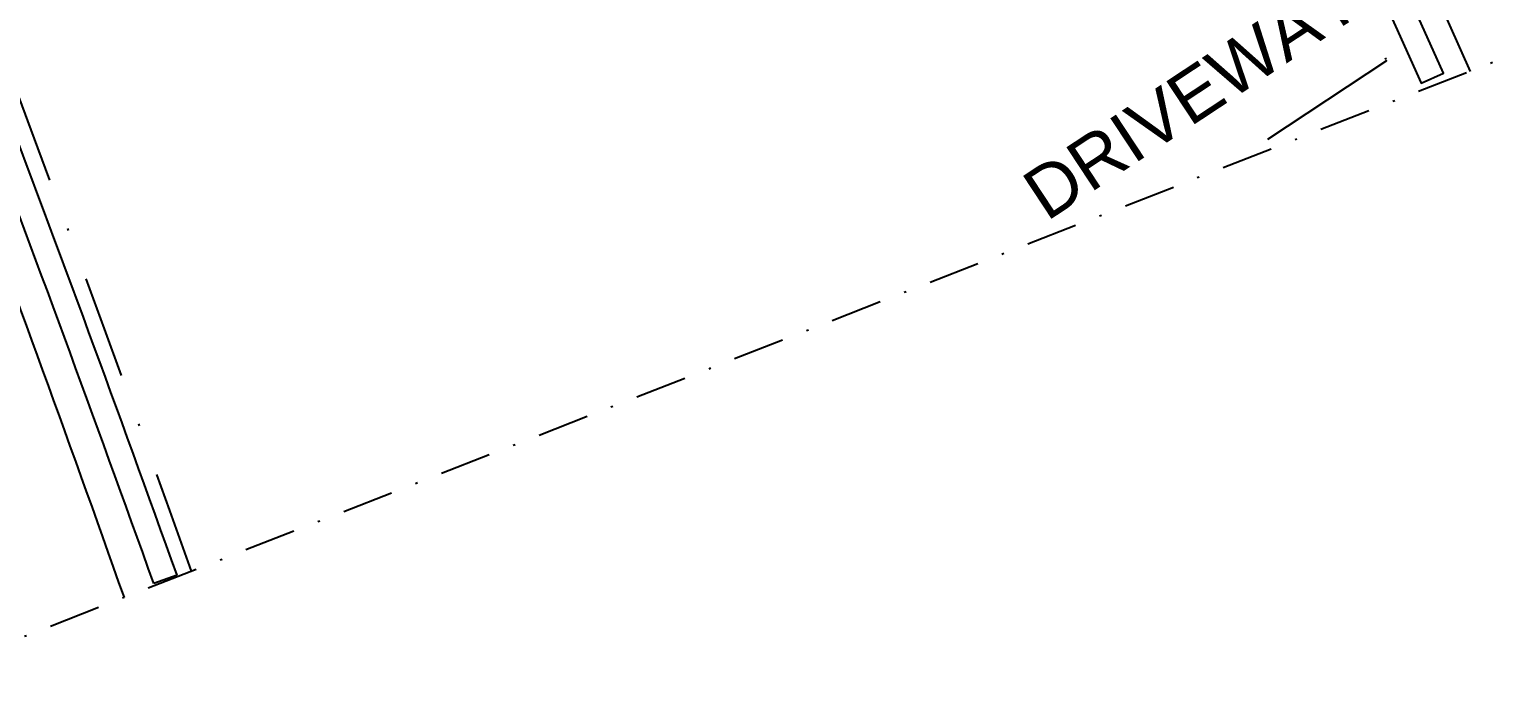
# Model space of a CAD drawing. Header units: metres. Extents: x 301589 to 305563, y 6268713 to 6270518.
# Drawn here: x 304261.9 to 304333.4, y 6269585.6 to 6269618.1 of the extents above; entities that cross this region are included whole.
import ezdxf

# ---------------------------------------------------------------- set-up
doc = ezdxf.new("R2010")
doc.units = ezdxf.units.M
for name, pattern in [('DASHDOT2', [0.5, 0.25, -0.125, 0, -0.125]), ('DASHDOTX2', [2, 1, -0.5, 0, -0.5]), ('PHANTOM2', [1.25, 0.625, -0.125, 0.125, -0.125, 0.125, -0.125])]:
    doc.linetypes.add(name, pattern=pattern)
for name, color, linetype in [('_User Miscellaneous1', 7, 'Continuous'), ('_User Miscellaneous2', 7, 'Continuous'), ('_User Miscellaneous4', 7, 'Continuous')]:
    doc.layers.add(name, color=color, linetype=linetype)
doc.styles.get("Standard").update_dxf_attribs({"font": 'arial.ttf'})

msp = doc.modelspace()

# ---------------------------------------------------------------- linework, layer by layer
at = {"layer": '_User Miscellaneous1', "color": 1, "linetype": 'DASHDOT2', "ltscale": 10, "flags": 128}
msp.add_lwpolyline([(304479.892, 6269741.655), (304505.67, 6269683.99), (304349.291, 6269622.884), (304338.368, 6269618.616), (304209.389, 6269568.217), (304209.389, 6269568.217), (304176.396, 6269623.063), (304315.405, 6269677.381), (304326.328, 6269681.65)], close=True, dxfattribs=at)
at = {"layer": '_User Miscellaneous1', "color": 8, "linetype": 'DASHDOTX2', "ltscale": 5}
msp.add_lwpolyline([(304269.759, 6269591.807, 0.008613), (304252.25, 6269638.666), (304255.07, 6269645.131), (304301.576, 6269663.253), (304308.272, 6269660.502), (304328.649, 6269614.818)], format="xyb", dxfattribs=at)
at = {"layer": '_User Miscellaneous1', "color": 8}
msp.add_lwpolyline([(304327.853, 6269616.602), (304327.853, 6269616.602), (304322.065, 6269612.781)], dxfattribs=at)
at = {"layer": '_User Miscellaneous2'}
for points in [[(304269.058, 6269591.619, 0.008677), (304251.255, 6269638.734), (304254.348, 6269645.895), (304301.473, 6269664.451), (304308.846, 6269661.452), (304329.533, 6269615.512), (304330.627, 6269616.005), (304309.586, 6269662.73)], [(304267.928, 6269591.214, 0.008783), (304249.914, 6269638.858)]]:
    msp.add_lwpolyline(points, format="xyb", dxfattribs=at)
msp.add_lwpolyline([(304269.058, 6269591.619), (304267.928, 6269591.214)], dxfattribs=at)
at = {"layer": '_User Miscellaneous4', "color": 8, "flags": 128}
msp.add_lwpolyline([(304266.498, 6269590.532, 0.008631), (304248.999, 6269637.37, -0.415165), (304253.823, 6269648.402), (304300.524, 6269666.599, -0.400225), (304311.373, 6269662.142), (304331.912, 6269616.093)], format="xyb", dxfattribs=at)

# ---------------------------------------------------------------- texts
at = {"layer": '_User Miscellaneous1', "color": 8, "linetype": 'PHANTOM2', "lineweight": 0, "ltscale": 2, "insert": (304309.948, 6269610.858), "char_height": 2.5, "attachment_point": 1, "rotation": 33.42845}
msp.add_mtext_dynamic_manual_height_columns('DRIVEWAY', width=21.50522, gutter_width=40, heights=[0], dxfattribs=at)

doc.saveas('drawing.dxf')
